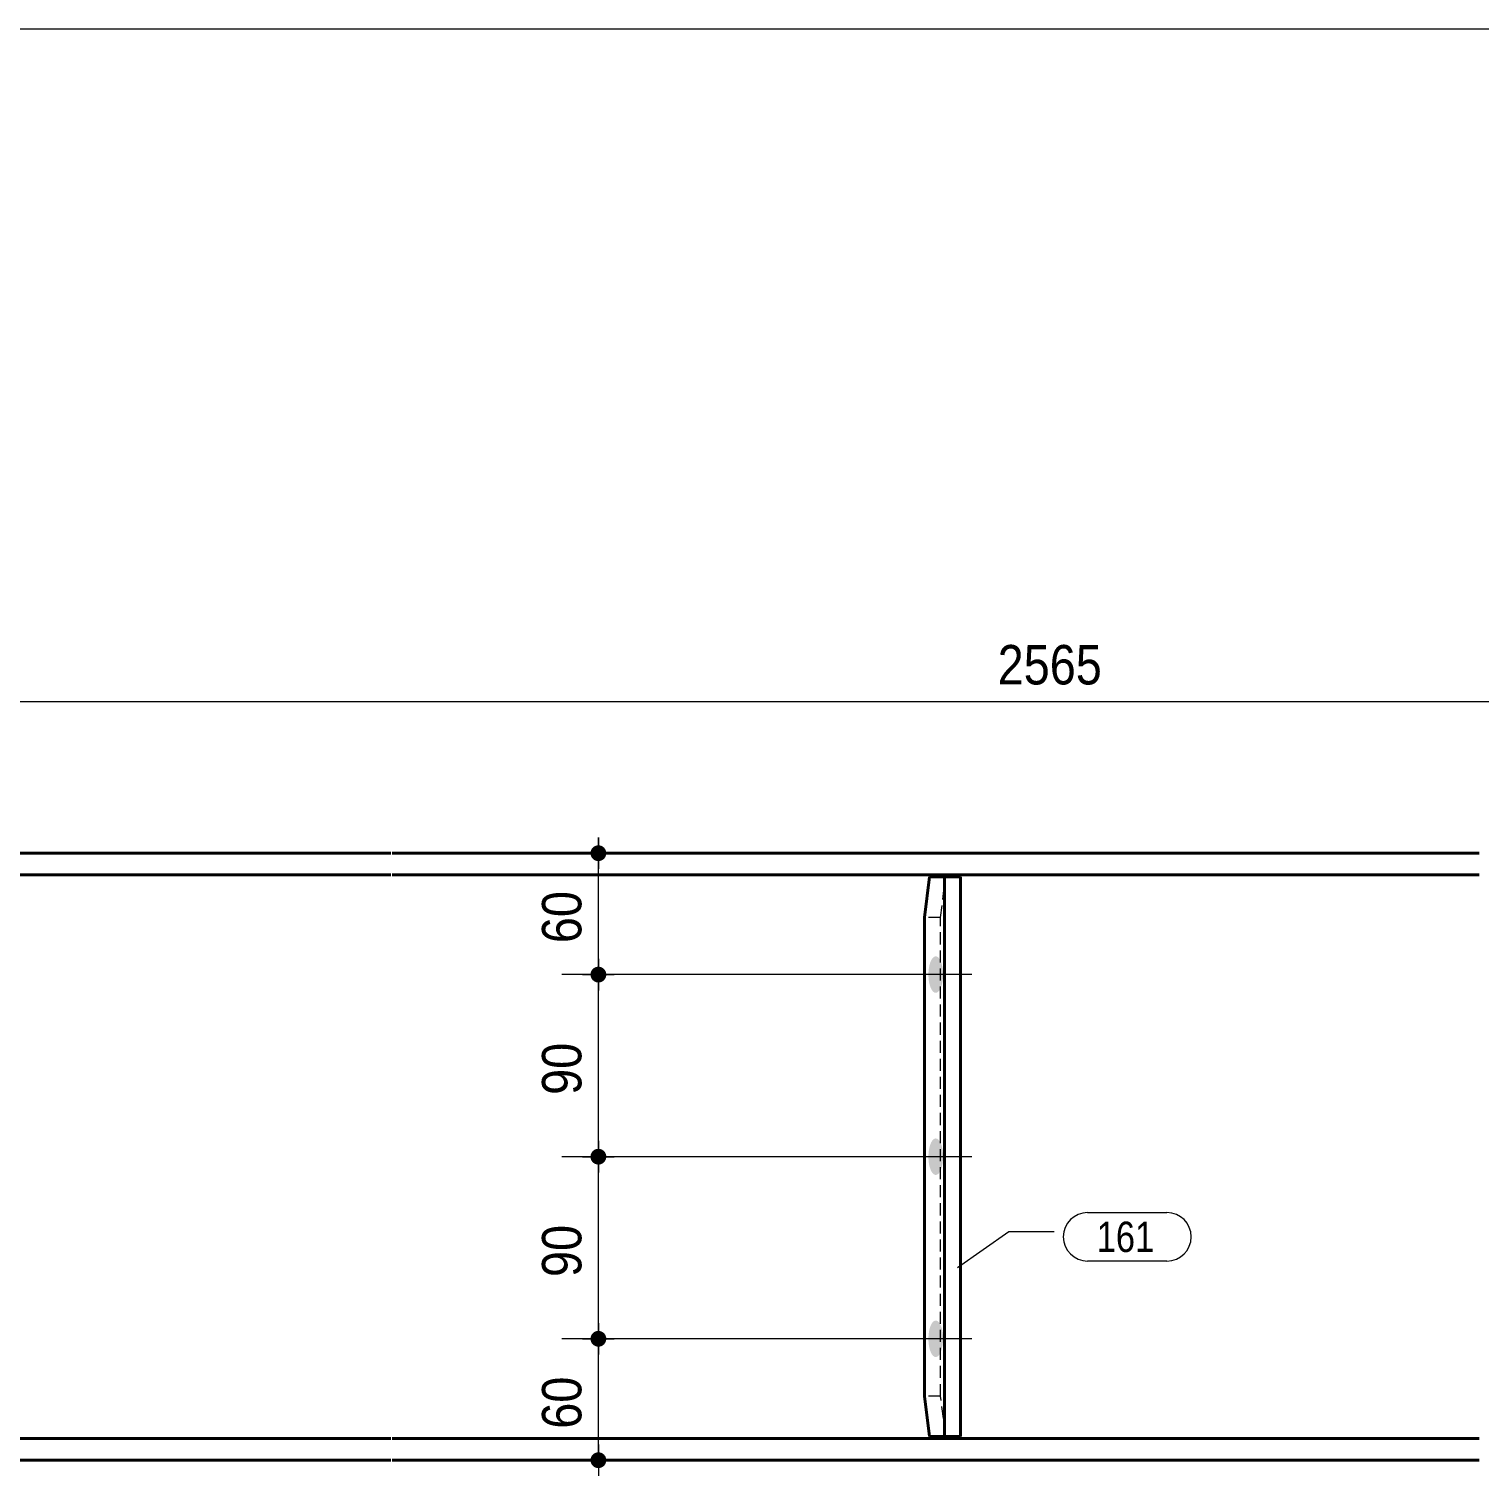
# Model space of a CAD drawing. Header units: millimetres. Extents: x 2 to 410, y 5 to 282.
# Drawn here: x 212.8 to 308.5, y 186.6 to 282 of the extents above; entities that cross this region are included whole.
import ezdxf

# ---------------------------------------------------------------- set-up
doc = ezdxf.new("R2010")
doc.units = ezdxf.units.MM
doc.linetypes.add('CACHE2', pattern=[1.190625, 0.79375, -0.396875])
for name, color, linetype, lineweight in [('Boulon', 7, 'Continuous', 0), ('Cache', 7, 'Continuous', 0), ('Cotation', 7, 'Continuous', 0), ('Feuille dessin', 5, 'Continuous', 0), ('Piece', 2, 'Continuous', 0), ('Repère pièce', 3, 'Continuous', 0)]:
    doc.layers.add(name, color=color, linetype=linetype, lineweight=lineweight)
doc.styles.add('ARIAL', font='ARIAL.TTF')
doc.styles.add('COMIC_SANS_MS', font='COMIC.TTF')

# ---------------------------------------------------------------- blocks, each defined once
blk = doc.blocks.new('*A7')
at = {"layer": 'Boulon'}
for points in [[(273.105, 219.629), (273.103, 219.57), (273.1, 219.512), (273.096, 219.454), (273.091, 219.396), (273.085, 219.34), (273.077, 219.284), (273.069, 219.229), (273.059, 219.175), (273.049, 219.122), (273.037, 219.071), (273.024, 219.021), (273.011, 218.973), (272.996, 218.927), (272.981, 218.882), (272.964, 218.839), (272.947, 218.799), (272.929, 218.76), (272.911, 218.724), (272.891, 218.69), (272.871, 218.659), (272.851, 218.63), (272.83, 218.603), (272.808, 218.579), (272.786, 218.558), (272.764, 218.54), (272.741, 218.524), (272.718, 218.511), (272.694, 218.501), (272.671, 218.494), (272.647, 218.489), (272.624, 218.488), (272.6, 218.489), (272.576, 218.494), (272.553, 218.501), (272.53, 218.511), (272.507, 218.524), (272.484, 218.54), (272.461, 218.558), (272.439, 218.579), (272.418, 218.603), (272.397, 218.63), (272.376, 218.659), (272.356, 218.69), (272.337, 218.724), (272.318, 218.76), (272.3, 218.799), (272.283, 218.839), (272.267, 218.882), (272.251, 218.927), (272.237, 218.973), (272.223, 219.021), (272.21, 219.071), (272.199, 219.122), (272.188, 219.175), (272.179, 219.229), (272.17, 219.284), (272.163, 219.34), (272.156, 219.396), (272.151, 219.454), (272.147, 219.512), (272.144, 219.57), (272.142, 219.629), (272.142, 219.688), (272.142, 219.747), (272.144, 219.806), (272.147, 219.864), (272.151, 219.922), (272.156, 219.98), (272.163, 220.036), (272.17, 220.092), (272.179, 220.147), (272.188, 220.201), (272.199, 220.254), (272.21, 220.305), (272.223, 220.355), (272.237, 220.403), (272.251, 220.449), (272.267, 220.494), (272.283, 220.537), (272.3, 220.577), (272.318, 220.616), (272.337, 220.652), (272.356, 220.686), (272.376, 220.717), (272.397, 220.746), (272.418, 220.773), (272.439, 220.797), (272.461, 220.818), (272.484, 220.836), (272.507, 220.852), (272.53, 220.865), (272.553, 220.875), (272.576, 220.882), (272.6, 220.887), (272.624, 220.888), (272.647, 220.887), (272.671, 220.882), (272.694, 220.875), (272.718, 220.865), (272.741, 220.852), (272.764, 220.836), (272.786, 220.818), (272.808, 220.797), (272.83, 220.773), (272.851, 220.746), (272.871, 220.717), (272.891, 220.686), (272.911, 220.652), (272.929, 220.616), (272.947, 220.577), (272.964, 220.537), (272.981, 220.494), (272.996, 220.449), (273.011, 220.403), (273.024, 220.355), (273.037, 220.305), (273.049, 220.254), (273.059, 220.201), (273.069, 220.147), (273.077, 220.092), (273.085, 220.036), (273.091, 219.98), (273.096, 219.922), (273.1, 219.864), (273.103, 219.806), (273.105, 219.747), (273.105, 219.688)], [(273.105, 207.629), (273.103, 207.57), (273.1, 207.512), (273.096, 207.454), (273.091, 207.396), (273.085, 207.34), (273.077, 207.284), (273.069, 207.229), (273.059, 207.175), (273.049, 207.122), (273.037, 207.071), (273.024, 207.021), (273.011, 206.973), (272.996, 206.927), (272.981, 206.882), (272.964, 206.839), (272.947, 206.799), (272.929, 206.76), (272.911, 206.724), (272.891, 206.69), (272.871, 206.659), (272.851, 206.63), (272.83, 206.603), (272.808, 206.579), (272.786, 206.558), (272.764, 206.54), (272.741, 206.524), (272.718, 206.511), (272.694, 206.501), (272.671, 206.494), (272.647, 206.489), (272.624, 206.488), (272.6, 206.489), (272.576, 206.494), (272.553, 206.501), (272.53, 206.511), (272.507, 206.524), (272.484, 206.54), (272.461, 206.558), (272.439, 206.579), (272.418, 206.603), (272.397, 206.63), (272.376, 206.659), (272.356, 206.69), (272.337, 206.724), (272.318, 206.76), (272.3, 206.799), (272.283, 206.839), (272.267, 206.882), (272.251, 206.927), (272.237, 206.973), (272.223, 207.021), (272.21, 207.071), (272.199, 207.122), (272.188, 207.175), (272.179, 207.229), (272.17, 207.284), (272.163, 207.34), (272.156, 207.396), (272.151, 207.454), (272.147, 207.512), (272.144, 207.57), (272.142, 207.629), (272.142, 207.688), (272.142, 207.747), (272.144, 207.806), (272.147, 207.864), (272.151, 207.922), (272.156, 207.98), (272.163, 208.036), (272.17, 208.092), (272.179, 208.147), (272.188, 208.201), (272.199, 208.254), (272.21, 208.305), (272.223, 208.355), (272.237, 208.403), (272.251, 208.449), (272.267, 208.494), (272.283, 208.537), (272.3, 208.577), (272.318, 208.616), (272.337, 208.652), (272.356, 208.686), (272.376, 208.717), (272.397, 208.746), (272.418, 208.773), (272.439, 208.797), (272.461, 208.818), (272.484, 208.836), (272.507, 208.852), (272.53, 208.865), (272.553, 208.875), (272.576, 208.882), (272.6, 208.887), (272.624, 208.888), (272.647, 208.887), (272.671, 208.882), (272.694, 208.875), (272.718, 208.865), (272.741, 208.852), (272.764, 208.836), (272.786, 208.818), (272.808, 208.797), (272.83, 208.773), (272.851, 208.746), (272.871, 208.717), (272.891, 208.686), (272.911, 208.652), (272.929, 208.616), (272.947, 208.577), (272.964, 208.537), (272.981, 208.494), (272.996, 208.449), (273.011, 208.403), (273.024, 208.355), (273.037, 208.305), (273.049, 208.254), (273.059, 208.201), (273.069, 208.147), (273.077, 208.092), (273.085, 208.036), (273.091, 207.98), (273.096, 207.922), (273.1, 207.864), (273.103, 207.806), (273.105, 207.747), (273.105, 207.688)], [(273.105, 195.629), (273.103, 195.57), (273.1, 195.512), (273.096, 195.454), (273.091, 195.396), (273.085, 195.34), (273.077, 195.284), (273.069, 195.229), (273.059, 195.175), (273.049, 195.122), (273.037, 195.071), (273.024, 195.021), (273.011, 194.973), (272.996, 194.927), (272.981, 194.882), (272.964, 194.839), (272.947, 194.799), (272.929, 194.76), (272.911, 194.724), (272.891, 194.69), (272.871, 194.659), (272.851, 194.63), (272.83, 194.603), (272.808, 194.579), (272.786, 194.558), (272.764, 194.54), (272.741, 194.524), (272.718, 194.511), (272.694, 194.501), (272.671, 194.494), (272.647, 194.489), (272.624, 194.488), (272.6, 194.489), (272.576, 194.494), (272.553, 194.501), (272.53, 194.511), (272.507, 194.524), (272.484, 194.54), (272.461, 194.558), (272.439, 194.579), (272.418, 194.603), (272.397, 194.63), (272.376, 194.659), (272.356, 194.69), (272.337, 194.724), (272.318, 194.76), (272.3, 194.799), (272.283, 194.839), (272.267, 194.882), (272.251, 194.927), (272.237, 194.973), (272.223, 195.021), (272.21, 195.071), (272.199, 195.122), (272.188, 195.175), (272.179, 195.229), (272.17, 195.284), (272.163, 195.34), (272.156, 195.396), (272.151, 195.454), (272.147, 195.512), (272.144, 195.57), (272.142, 195.629), (272.142, 195.688), (272.142, 195.747), (272.144, 195.806), (272.147, 195.864), (272.151, 195.922), (272.156, 195.98), (272.163, 196.036), (272.17, 196.092), (272.179, 196.147), (272.188, 196.201), (272.199, 196.254), (272.21, 196.305), (272.223, 196.355), (272.237, 196.403), (272.251, 196.449), (272.267, 196.494), (272.283, 196.537), (272.3, 196.577), (272.318, 196.616), (272.337, 196.652), (272.356, 196.686), (272.376, 196.717), (272.397, 196.746), (272.418, 196.773), (272.439, 196.797), (272.461, 196.818), (272.484, 196.836), (272.507, 196.852), (272.53, 196.865), (272.553, 196.875), (272.576, 196.882), (272.6, 196.887), (272.624, 196.888), (272.647, 196.887), (272.671, 196.882), (272.694, 196.875), (272.718, 196.865), (272.741, 196.852), (272.764, 196.836), (272.786, 196.818), (272.808, 196.797), (272.83, 196.773), (272.851, 196.746), (272.871, 196.717), (272.891, 196.686), (272.911, 196.652), (272.929, 196.616), (272.947, 196.577), (272.964, 196.537), (272.981, 196.494), (272.996, 196.449), (273.011, 196.403), (273.024, 196.355), (273.037, 196.305), (273.049, 196.254), (273.059, 196.201), (273.069, 196.147), (273.077, 196.092), (273.085, 196.036), (273.091, 195.98), (273.096, 195.922), (273.1, 195.864), (273.103, 195.806), (273.105, 195.747), (273.105, 195.688)]]:
    blk.add_hatch(color=256, dxfattribs=at).paths.add_polyline_path(points, flags=17)
at = {"layer": 'Boulon', "linetype": 'Continuous', "lineweight": 0}
for p, q in [((275.005, 219.688), (267.067, 219.688)), ((275.005, 207.688), (267.067, 207.688)), ((275.005, 195.688), (267.067, 195.688))]:
    blk.add_line(p, q, dxfattribs=at)
blk = doc.blocks.new('*A8')
at = {"layer": 'Piece', "color": 2, "linetype": 'Continuous', "lineweight": 40}
for p, q in [((236.699365, 227.68799), (155.64079, 227.68799)), ((308.452784, 227.68799), (236.799365, 227.68799)), ((236.699365, 226.261323), (179.784447, 226.261323)), ((308.452784, 226.261323), (236.799365, 226.261323)), ((236.699365, 189.114656), (155.64079, 189.114656)), ((308.452784, 189.114656), (236.799365, 189.114656)), ((236.699365, 187.68799), (155.64079, 187.68799)), ((308.452784, 187.68799), (236.799365, 187.68799))]:
    blk.add_line(p, q, dxfattribs=at)
blk = doc.blocks.new('*A9')
at = {"layer": 'Cache', "color": 7, "linetype": 'CACHE2', "lineweight": 20}
for p, q in [((272.212781, 226.12799), (273.201095, 226.127965)), ((272.941716, 223.461297), (273.271274, 226.127963)), ((273.201095, 226.127965), (274.259588, 226.127963)), ((272.941716, 223.461297), (271.883223, 223.461323)), ((272.940945, 191.914629), (272.941716, 223.461297)), ((272.940945, 191.914629), (271.882452, 191.914655)), ((273.270372, 189.247963), (272.940945, 191.914629)), ((273.200193, 189.247964), (272.211879, 189.247989)), ((274.258686, 189.247963), (273.200193, 189.247964))]:
    blk.add_line(p, q, dxfattribs=at)
at = {"layer": 'Piece', "color": 2, "linetype": 'Continuous', "lineweight": 40}
for p, q in [((271.883223, 223.461323), (272.212781, 226.12799)), ((273.201095, 226.12799), (272.212781, 226.12799)), ((273.200193, 189.247989), (273.201095, 226.12799)), ((274.259588, 226.127963), (273.201095, 226.12799)), ((274.259588, 226.127963), (274.258686, 189.247963)), ((271.883223, 223.461323), (271.882452, 191.914655)), ((271.882452, 191.914655), (272.211879, 189.247989)), ((272.211879, 189.247989), (273.200193, 189.247989)), ((274.258686, 189.247963), (273.200193, 189.247989))]:
    blk.add_line(p, q, dxfattribs=at)
blk = doc.blocks.new('*A23')
at = {"layer": 'Feuille dessin', "linetype": 'Continuous', "lineweight": 0}
blk.add_line((405, 282), (5, 282), dxfattribs=at)
blk = doc.blocks.new('*A34')
at = {"layer": 'Cotation', "linetype": 'Continuous', "lineweight": 0}
blk.add_line((201.903, 237.688), (359.22, 237.688), dxfattribs=at)
at = {"layer": 'Cotation', "style": 'ARIAL', "width": 0.85}
blk.add_text('2565', height=2.6, dxfattribs=at).set_placement((276.705, 238.808))
blk = doc.blocks.new('*A44')
at = {"layer": 'Cotation'}
for points in [[(250.359, 195.169), (250.333, 195.17), (250.308, 195.174), (250.283, 195.178), (250.258, 195.184), (250.233, 195.19), (250.209, 195.198), (250.185, 195.208), (250.162, 195.218), (250.139, 195.229), (250.117, 195.242), (250.096, 195.256), (250.075, 195.27), (250.055, 195.286), (250.035, 195.303), (250.017, 195.32), (249.999, 195.339), (249.982, 195.358), (249.967, 195.378), (249.952, 195.399), (249.938, 195.421), (249.926, 195.443), (249.914, 195.466), (249.904, 195.489), (249.895, 195.513), (249.887, 195.537), (249.88, 195.562), (249.874, 195.587), (249.87, 195.612), (249.867, 195.637), (249.865, 195.662), (249.864, 195.688), (249.865, 195.714), (249.867, 195.739), (249.87, 195.764), (249.874, 195.789), (249.88, 195.814), (249.887, 195.839), (249.895, 195.863), (249.904, 195.887), (249.914, 195.91), (249.926, 195.933), (249.938, 195.955), (249.952, 195.977), (249.967, 195.998), (249.982, 196.018), (249.999, 196.037), (250.017, 196.056), (250.035, 196.073), (250.055, 196.09), (250.075, 196.106), (250.096, 196.12), (250.117, 196.134), (250.139, 196.147), (250.162, 196.158), (250.185, 196.168), (250.209, 196.178), (250.233, 196.186), (250.258, 196.192), (250.283, 196.198), (250.308, 196.202), (250.333, 196.205), (250.359, 196.207), (250.384, 196.208), (250.41, 196.207), (250.435, 196.205), (250.461, 196.202), (250.486, 196.198), (250.511, 196.192), (250.535, 196.186), (250.56, 196.178), (250.583, 196.168), (250.607, 196.158), (250.63, 196.147), (250.652, 196.134), (250.673, 196.12), (250.694, 196.106), (250.714, 196.09), (250.734, 196.073), (250.752, 196.056), (250.77, 196.037), (250.786, 196.018), (250.802, 195.998), (250.817, 195.977), (250.83, 195.955), (250.843, 195.933), (250.855, 195.91), (250.865, 195.887), (250.874, 195.863), (250.882, 195.839), (250.889, 195.814), (250.894, 195.789), (250.899, 195.764), (250.902, 195.739), (250.904, 195.714), (250.904, 195.688), (250.904, 195.662), (250.902, 195.637), (250.899, 195.612), (250.894, 195.587), (250.889, 195.562), (250.882, 195.537), (250.874, 195.513), (250.865, 195.489), (250.855, 195.466), (250.843, 195.443), (250.83, 195.421), (250.817, 195.399), (250.802, 195.378), (250.786, 195.358), (250.77, 195.339), (250.752, 195.32), (250.734, 195.303), (250.714, 195.286), (250.694, 195.27), (250.673, 195.256), (250.652, 195.242), (250.63, 195.229), (250.607, 195.218), (250.583, 195.208), (250.56, 195.198), (250.535, 195.19), (250.511, 195.184), (250.486, 195.178), (250.461, 195.174), (250.435, 195.17), (250.41, 195.169), (250.384, 195.168)], [(250.359, 187.169), (250.333, 187.17), (250.308, 187.174), (250.283, 187.178), (250.258, 187.184), (250.233, 187.19), (250.209, 187.198), (250.185, 187.208), (250.162, 187.218), (250.139, 187.229), (250.117, 187.242), (250.096, 187.256), (250.075, 187.27), (250.055, 187.286), (250.035, 187.303), (250.017, 187.32), (249.999, 187.339), (249.982, 187.358), (249.967, 187.378), (249.952, 187.399), (249.938, 187.421), (249.926, 187.443), (249.914, 187.466), (249.904, 187.489), (249.895, 187.513), (249.887, 187.537), (249.88, 187.562), (249.874, 187.587), (249.87, 187.612), (249.867, 187.637), (249.865, 187.662), (249.864, 187.688), (249.865, 187.714), (249.867, 187.739), (249.87, 187.764), (249.874, 187.789), (249.88, 187.814), (249.887, 187.839), (249.895, 187.863), (249.904, 187.887), (249.914, 187.91), (249.926, 187.933), (249.938, 187.955), (249.952, 187.977), (249.967, 187.998), (249.982, 188.018), (249.999, 188.037), (250.017, 188.056), (250.035, 188.073), (250.055, 188.09), (250.075, 188.106), (250.096, 188.12), (250.117, 188.134), (250.139, 188.147), (250.162, 188.158), (250.185, 188.168), (250.209, 188.178), (250.233, 188.186), (250.258, 188.192), (250.283, 188.198), (250.308, 188.202), (250.333, 188.205), (250.359, 188.207), (250.384, 188.208), (250.41, 188.207), (250.435, 188.205), (250.461, 188.202), (250.486, 188.198), (250.511, 188.192), (250.535, 188.186), (250.56, 188.178), (250.583, 188.168), (250.607, 188.158), (250.63, 188.147), (250.652, 188.134), (250.673, 188.12), (250.694, 188.106), (250.714, 188.09), (250.734, 188.073), (250.752, 188.056), (250.77, 188.037), (250.786, 188.018), (250.802, 187.998), (250.817, 187.977), (250.83, 187.955), (250.843, 187.933), (250.855, 187.91), (250.865, 187.887), (250.874, 187.863), (250.882, 187.839), (250.889, 187.814), (250.894, 187.789), (250.899, 187.764), (250.902, 187.739), (250.904, 187.714), (250.904, 187.688), (250.904, 187.662), (250.902, 187.637), (250.899, 187.612), (250.894, 187.587), (250.889, 187.562), (250.882, 187.537), (250.874, 187.513), (250.865, 187.489), (250.855, 187.466), (250.843, 187.443), (250.83, 187.421), (250.817, 187.399), (250.802, 187.378), (250.786, 187.358), (250.77, 187.339), (250.752, 187.32), (250.734, 187.303), (250.714, 187.286), (250.694, 187.27), (250.673, 187.256), (250.652, 187.242), (250.63, 187.229), (250.607, 187.218), (250.583, 187.208), (250.56, 187.198), (250.535, 187.19), (250.511, 187.184), (250.486, 187.178), (250.461, 187.174), (250.435, 187.17), (250.41, 187.169), (250.384, 187.168)]]:
    blk.add_hatch(color=256, dxfattribs=at).paths.add_polyline_path(points, flags=17)
at = {"layer": 'Cotation', "linetype": 'Continuous', "lineweight": 0}
for p, q in [((250.384, 196.728), (250.384, 194.648)), ((250.384, 195.688), (250.384, 196.728)), ((268.375, 195.688), (247.964, 195.688)), ((249.344, 195.688), (251.424, 195.688)), ((250.384, 187.688), (250.384, 195.688)), ((250.384, 188.728), (250.384, 186.648)), ((268.375, 187.688), (247.964, 187.688)), ((249.344, 187.688), (251.424, 187.688)), ((250.384, 187.688), (250.384, 186.648))]:
    blk.add_line(p, q, dxfattribs=at)
at = {"layer": 'Cotation'}
for p in [(250.384, 195.688), (250.384, 187.688)]:
    blk.add_point(p, dxfattribs=at)
at = {"layer": 'Cotation', "style": 'ARIAL', "width": 0.85}
blk.add_text('60', height=2.6, rotation=90.00021, dxfattribs=at).set_placement((249.264, 189.76))
blk = doc.blocks.new('*A45')
at = {"layer": 'Cotation'}
for points in [[(250.359, 207.169), (250.333, 207.17), (250.308, 207.174), (250.283, 207.178), (250.258, 207.184), (250.233, 207.19), (250.209, 207.198), (250.185, 207.208), (250.162, 207.218), (250.139, 207.229), (250.117, 207.242), (250.096, 207.256), (250.075, 207.27), (250.055, 207.286), (250.035, 207.303), (250.017, 207.32), (249.999, 207.339), (249.982, 207.358), (249.967, 207.378), (249.952, 207.399), (249.938, 207.421), (249.926, 207.443), (249.914, 207.466), (249.904, 207.489), (249.895, 207.513), (249.887, 207.537), (249.88, 207.562), (249.874, 207.587), (249.87, 207.612), (249.867, 207.637), (249.865, 207.662), (249.864, 207.688), (249.865, 207.714), (249.867, 207.739), (249.87, 207.764), (249.874, 207.789), (249.88, 207.814), (249.887, 207.839), (249.895, 207.863), (249.904, 207.887), (249.914, 207.91), (249.926, 207.933), (249.938, 207.955), (249.952, 207.977), (249.967, 207.998), (249.982, 208.018), (249.999, 208.037), (250.017, 208.056), (250.035, 208.073), (250.055, 208.09), (250.075, 208.106), (250.096, 208.12), (250.117, 208.134), (250.139, 208.147), (250.162, 208.158), (250.185, 208.168), (250.209, 208.178), (250.233, 208.186), (250.258, 208.192), (250.283, 208.198), (250.308, 208.202), (250.333, 208.205), (250.359, 208.207), (250.384, 208.208), (250.41, 208.207), (250.435, 208.205), (250.461, 208.202), (250.486, 208.198), (250.511, 208.192), (250.535, 208.186), (250.56, 208.178), (250.583, 208.168), (250.607, 208.158), (250.63, 208.147), (250.652, 208.134), (250.673, 208.12), (250.694, 208.106), (250.714, 208.09), (250.734, 208.073), (250.752, 208.056), (250.77, 208.037), (250.786, 208.018), (250.802, 207.998), (250.817, 207.977), (250.83, 207.955), (250.843, 207.933), (250.855, 207.91), (250.865, 207.887), (250.874, 207.863), (250.882, 207.839), (250.889, 207.814), (250.894, 207.789), (250.899, 207.764), (250.902, 207.739), (250.904, 207.714), (250.904, 207.688), (250.904, 207.662), (250.902, 207.637), (250.899, 207.612), (250.894, 207.587), (250.889, 207.562), (250.882, 207.537), (250.874, 207.513), (250.865, 207.489), (250.855, 207.466), (250.843, 207.443), (250.83, 207.421), (250.817, 207.399), (250.802, 207.378), (250.786, 207.358), (250.77, 207.339), (250.752, 207.32), (250.734, 207.303), (250.714, 207.286), (250.694, 207.27), (250.673, 207.256), (250.652, 207.242), (250.63, 207.229), (250.607, 207.218), (250.583, 207.208), (250.56, 207.198), (250.535, 207.19), (250.511, 207.184), (250.486, 207.178), (250.461, 207.174), (250.435, 207.17), (250.41, 207.169), (250.384, 207.168)], [(250.359, 195.169), (250.333, 195.17), (250.308, 195.174), (250.283, 195.178), (250.258, 195.184), (250.233, 195.19), (250.209, 195.198), (250.185, 195.208), (250.162, 195.218), (250.139, 195.229), (250.117, 195.242), (250.096, 195.256), (250.075, 195.27), (250.055, 195.286), (250.035, 195.303), (250.017, 195.32), (249.999, 195.339), (249.982, 195.358), (249.967, 195.378), (249.952, 195.399), (249.938, 195.421), (249.926, 195.443), (249.914, 195.466), (249.904, 195.489), (249.895, 195.513), (249.887, 195.537), (249.88, 195.562), (249.874, 195.587), (249.87, 195.612), (249.867, 195.637), (249.865, 195.662), (249.864, 195.688), (249.865, 195.714), (249.867, 195.739), (249.87, 195.764), (249.874, 195.789), (249.88, 195.814), (249.887, 195.839), (249.895, 195.863), (249.904, 195.887), (249.914, 195.91), (249.926, 195.933), (249.938, 195.955), (249.952, 195.977), (249.967, 195.998), (249.982, 196.018), (249.999, 196.037), (250.017, 196.056), (250.035, 196.073), (250.055, 196.09), (250.075, 196.106), (250.096, 196.12), (250.117, 196.134), (250.139, 196.147), (250.162, 196.158), (250.185, 196.168), (250.209, 196.178), (250.233, 196.186), (250.258, 196.192), (250.283, 196.198), (250.308, 196.202), (250.333, 196.205), (250.359, 196.207), (250.384, 196.208), (250.41, 196.207), (250.435, 196.205), (250.461, 196.202), (250.486, 196.198), (250.511, 196.192), (250.535, 196.186), (250.56, 196.178), (250.583, 196.168), (250.607, 196.158), (250.63, 196.147), (250.652, 196.134), (250.673, 196.12), (250.694, 196.106), (250.714, 196.09), (250.734, 196.073), (250.752, 196.056), (250.77, 196.037), (250.786, 196.018), (250.802, 195.998), (250.817, 195.977), (250.83, 195.955), (250.843, 195.933), (250.855, 195.91), (250.865, 195.887), (250.874, 195.863), (250.882, 195.839), (250.889, 195.814), (250.894, 195.789), (250.899, 195.764), (250.902, 195.739), (250.904, 195.714), (250.904, 195.688), (250.904, 195.662), (250.902, 195.637), (250.899, 195.612), (250.894, 195.587), (250.889, 195.562), (250.882, 195.537), (250.874, 195.513), (250.865, 195.489), (250.855, 195.466), (250.843, 195.443), (250.83, 195.421), (250.817, 195.399), (250.802, 195.378), (250.786, 195.358), (250.77, 195.339), (250.752, 195.32), (250.734, 195.303), (250.714, 195.286), (250.694, 195.27), (250.673, 195.256), (250.652, 195.242), (250.63, 195.229), (250.607, 195.218), (250.583, 195.208), (250.56, 195.198), (250.535, 195.19), (250.511, 195.184), (250.486, 195.178), (250.461, 195.174), (250.435, 195.17), (250.41, 195.169), (250.384, 195.168)]]:
    blk.add_hatch(color=256, dxfattribs=at).paths.add_polyline_path(points, flags=17)
at = {"layer": 'Cotation', "linetype": 'Continuous', "lineweight": 0}
for p, q in [((250.384, 208.728), (250.384, 206.648)), ((250.384, 207.688), (250.384, 208.728)), ((268.375, 207.688), (247.964, 207.688)), ((249.344, 207.688), (251.424, 207.688)), ((250.384, 195.688), (250.384, 207.688)), ((250.384, 196.728), (250.384, 194.648)), ((268.375, 195.688), (247.964, 195.688)), ((249.344, 195.688), (251.424, 195.688)), ((250.384, 195.688), (250.384, 194.648))]:
    blk.add_line(p, q, dxfattribs=at)
at = {"layer": 'Cotation'}
for p in [(250.384, 207.688), (250.384, 195.688)]:
    blk.add_point(p, dxfattribs=at)
at = {"layer": 'Cotation', "style": 'ARIAL', "width": 0.85}
blk.add_text('90', height=2.6, rotation=90.00021, dxfattribs=at).set_placement((249.264, 199.76))
blk = doc.blocks.new('*A46')
at = {"layer": 'Cotation'}
for points in [[(250.359, 219.169), (250.333, 219.17), (250.308, 219.174), (250.283, 219.178), (250.258, 219.184), (250.233, 219.19), (250.209, 219.198), (250.185, 219.208), (250.162, 219.218), (250.139, 219.229), (250.117, 219.242), (250.096, 219.256), (250.075, 219.27), (250.055, 219.286), (250.035, 219.303), (250.017, 219.32), (249.999, 219.339), (249.982, 219.358), (249.967, 219.378), (249.952, 219.399), (249.938, 219.421), (249.926, 219.443), (249.914, 219.466), (249.904, 219.489), (249.895, 219.513), (249.887, 219.537), (249.88, 219.562), (249.874, 219.587), (249.87, 219.612), (249.867, 219.637), (249.865, 219.662), (249.864, 219.688), (249.865, 219.714), (249.867, 219.739), (249.87, 219.764), (249.874, 219.789), (249.88, 219.814), (249.887, 219.839), (249.895, 219.863), (249.904, 219.887), (249.914, 219.91), (249.926, 219.933), (249.938, 219.955), (249.952, 219.977), (249.967, 219.998), (249.982, 220.018), (249.999, 220.037), (250.017, 220.056), (250.035, 220.073), (250.055, 220.09), (250.075, 220.106), (250.096, 220.12), (250.117, 220.134), (250.139, 220.147), (250.162, 220.158), (250.185, 220.168), (250.209, 220.178), (250.233, 220.186), (250.258, 220.192), (250.283, 220.198), (250.308, 220.202), (250.333, 220.205), (250.359, 220.207), (250.384, 220.208), (250.41, 220.207), (250.435, 220.205), (250.461, 220.202), (250.486, 220.198), (250.511, 220.192), (250.535, 220.186), (250.56, 220.178), (250.583, 220.168), (250.607, 220.158), (250.63, 220.147), (250.652, 220.134), (250.673, 220.12), (250.694, 220.106), (250.714, 220.09), (250.734, 220.073), (250.752, 220.056), (250.77, 220.037), (250.786, 220.018), (250.802, 219.998), (250.817, 219.977), (250.83, 219.955), (250.843, 219.933), (250.855, 219.91), (250.865, 219.887), (250.874, 219.863), (250.882, 219.839), (250.889, 219.814), (250.894, 219.789), (250.899, 219.764), (250.902, 219.739), (250.904, 219.714), (250.904, 219.688), (250.904, 219.662), (250.902, 219.637), (250.899, 219.612), (250.894, 219.587), (250.889, 219.562), (250.882, 219.537), (250.874, 219.513), (250.865, 219.489), (250.855, 219.466), (250.843, 219.443), (250.83, 219.421), (250.817, 219.399), (250.802, 219.378), (250.786, 219.358), (250.77, 219.339), (250.752, 219.32), (250.734, 219.303), (250.714, 219.286), (250.694, 219.27), (250.673, 219.256), (250.652, 219.242), (250.63, 219.229), (250.607, 219.218), (250.583, 219.208), (250.56, 219.198), (250.535, 219.19), (250.511, 219.184), (250.486, 219.178), (250.461, 219.174), (250.435, 219.17), (250.41, 219.169), (250.384, 219.168)], [(250.359, 207.169), (250.333, 207.17), (250.308, 207.174), (250.283, 207.178), (250.258, 207.184), (250.233, 207.19), (250.209, 207.198), (250.185, 207.208), (250.162, 207.218), (250.139, 207.229), (250.117, 207.242), (250.096, 207.256), (250.075, 207.27), (250.055, 207.286), (250.035, 207.303), (250.017, 207.32), (249.999, 207.339), (249.982, 207.358), (249.967, 207.378), (249.952, 207.399), (249.938, 207.421), (249.926, 207.443), (249.914, 207.466), (249.904, 207.489), (249.895, 207.513), (249.887, 207.537), (249.88, 207.562), (249.874, 207.587), (249.87, 207.612), (249.867, 207.637), (249.865, 207.662), (249.864, 207.688), (249.865, 207.714), (249.867, 207.739), (249.87, 207.764), (249.874, 207.789), (249.88, 207.814), (249.887, 207.839), (249.895, 207.863), (249.904, 207.887), (249.914, 207.91), (249.926, 207.933), (249.938, 207.955), (249.952, 207.977), (249.967, 207.998), (249.982, 208.018), (249.999, 208.037), (250.017, 208.056), (250.035, 208.073), (250.055, 208.09), (250.075, 208.106), (250.096, 208.12), (250.117, 208.134), (250.139, 208.147), (250.162, 208.158), (250.185, 208.168), (250.209, 208.178), (250.233, 208.186), (250.258, 208.192), (250.283, 208.198), (250.308, 208.202), (250.333, 208.205), (250.359, 208.207), (250.384, 208.208), (250.41, 208.207), (250.435, 208.205), (250.461, 208.202), (250.486, 208.198), (250.511, 208.192), (250.535, 208.186), (250.56, 208.178), (250.583, 208.168), (250.607, 208.158), (250.63, 208.147), (250.652, 208.134), (250.673, 208.12), (250.694, 208.106), (250.714, 208.09), (250.734, 208.073), (250.752, 208.056), (250.77, 208.037), (250.786, 208.018), (250.802, 207.998), (250.817, 207.977), (250.83, 207.955), (250.843, 207.933), (250.855, 207.91), (250.865, 207.887), (250.874, 207.863), (250.882, 207.839), (250.889, 207.814), (250.894, 207.789), (250.899, 207.764), (250.902, 207.739), (250.904, 207.714), (250.904, 207.688), (250.904, 207.662), (250.902, 207.637), (250.899, 207.612), (250.894, 207.587), (250.889, 207.562), (250.882, 207.537), (250.874, 207.513), (250.865, 207.489), (250.855, 207.466), (250.843, 207.443), (250.83, 207.421), (250.817, 207.399), (250.802, 207.378), (250.786, 207.358), (250.77, 207.339), (250.752, 207.32), (250.734, 207.303), (250.714, 207.286), (250.694, 207.27), (250.673, 207.256), (250.652, 207.242), (250.63, 207.229), (250.607, 207.218), (250.583, 207.208), (250.56, 207.198), (250.535, 207.19), (250.511, 207.184), (250.486, 207.178), (250.461, 207.174), (250.435, 207.17), (250.41, 207.169), (250.384, 207.168)]]:
    blk.add_hatch(color=256, dxfattribs=at).paths.add_polyline_path(points, flags=17)
at = {"layer": 'Cotation', "linetype": 'Continuous', "lineweight": 0}
for p, q in [((250.384, 220.728), (250.384, 218.648)), ((250.384, 219.688), (250.384, 220.728)), ((268.375, 219.688), (247.964, 219.688)), ((249.344, 219.688), (251.424, 219.688)), ((250.384, 207.688), (250.384, 219.688)), ((250.384, 208.728), (250.384, 206.648)), ((268.375, 207.688), (247.964, 207.688)), ((249.344, 207.688), (251.424, 207.688)), ((250.384, 207.688), (250.384, 206.648))]:
    blk.add_line(p, q, dxfattribs=at)
at = {"layer": 'Cotation'}
for p in [(250.384, 219.688), (250.384, 207.688)]:
    blk.add_point(p, dxfattribs=at)
at = {"layer": 'Cotation', "style": 'ARIAL', "width": 0.85}
blk.add_text('90', height=2.6, rotation=90.00021, dxfattribs=at).set_placement((249.264, 211.76))
blk = doc.blocks.new('*A47')
at = {"layer": 'Cotation'}
for points in [[(250.359, 227.169), (250.333, 227.17), (250.308, 227.174), (250.283, 227.178), (250.258, 227.184), (250.233, 227.19), (250.209, 227.198), (250.185, 227.208), (250.162, 227.218), (250.139, 227.229), (250.117, 227.242), (250.096, 227.256), (250.075, 227.27), (250.055, 227.286), (250.035, 227.303), (250.017, 227.32), (249.999, 227.339), (249.982, 227.358), (249.967, 227.378), (249.952, 227.399), (249.938, 227.421), (249.926, 227.443), (249.914, 227.466), (249.904, 227.489), (249.895, 227.513), (249.887, 227.537), (249.88, 227.562), (249.874, 227.587), (249.87, 227.612), (249.867, 227.637), (249.865, 227.662), (249.864, 227.688), (249.865, 227.714), (249.867, 227.739), (249.87, 227.764), (249.874, 227.789), (249.88, 227.814), (249.887, 227.839), (249.895, 227.863), (249.904, 227.887), (249.914, 227.91), (249.926, 227.933), (249.938, 227.955), (249.952, 227.977), (249.967, 227.998), (249.982, 228.018), (249.999, 228.037), (250.017, 228.056), (250.035, 228.073), (250.055, 228.09), (250.075, 228.106), (250.096, 228.12), (250.117, 228.134), (250.139, 228.147), (250.162, 228.158), (250.185, 228.168), (250.209, 228.178), (250.233, 228.186), (250.258, 228.192), (250.283, 228.198), (250.308, 228.202), (250.333, 228.205), (250.359, 228.207), (250.384, 228.208), (250.41, 228.207), (250.435, 228.205), (250.461, 228.202), (250.486, 228.198), (250.511, 228.192), (250.535, 228.186), (250.56, 228.178), (250.583, 228.168), (250.607, 228.158), (250.63, 228.147), (250.652, 228.134), (250.673, 228.12), (250.694, 228.106), (250.714, 228.09), (250.734, 228.073), (250.752, 228.056), (250.77, 228.037), (250.786, 228.018), (250.802, 227.998), (250.817, 227.977), (250.83, 227.955), (250.843, 227.933), (250.855, 227.91), (250.865, 227.887), (250.874, 227.863), (250.882, 227.839), (250.889, 227.814), (250.894, 227.789), (250.899, 227.764), (250.902, 227.739), (250.904, 227.714), (250.904, 227.688), (250.904, 227.662), (250.902, 227.637), (250.899, 227.612), (250.894, 227.587), (250.889, 227.562), (250.882, 227.537), (250.874, 227.513), (250.865, 227.489), (250.855, 227.466), (250.843, 227.443), (250.83, 227.421), (250.817, 227.399), (250.802, 227.378), (250.786, 227.358), (250.77, 227.339), (250.752, 227.32), (250.734, 227.303), (250.714, 227.286), (250.694, 227.27), (250.673, 227.256), (250.652, 227.242), (250.63, 227.229), (250.607, 227.218), (250.583, 227.208), (250.56, 227.198), (250.535, 227.19), (250.511, 227.184), (250.486, 227.178), (250.461, 227.174), (250.435, 227.17), (250.41, 227.169), (250.384, 227.168)], [(250.359, 219.169), (250.333, 219.17), (250.308, 219.174), (250.283, 219.178), (250.258, 219.184), (250.233, 219.19), (250.209, 219.198), (250.185, 219.208), (250.162, 219.218), (250.139, 219.229), (250.117, 219.242), (250.096, 219.256), (250.075, 219.27), (250.055, 219.286), (250.035, 219.303), (250.017, 219.32), (249.999, 219.339), (249.982, 219.358), (249.967, 219.378), (249.952, 219.399), (249.938, 219.421), (249.926, 219.443), (249.914, 219.466), (249.904, 219.489), (249.895, 219.513), (249.887, 219.537), (249.88, 219.562), (249.874, 219.587), (249.87, 219.612), (249.867, 219.637), (249.865, 219.662), (249.864, 219.688), (249.865, 219.714), (249.867, 219.739), (249.87, 219.764), (249.874, 219.789), (249.88, 219.814), (249.887, 219.839), (249.895, 219.863), (249.904, 219.887), (249.914, 219.91), (249.926, 219.933), (249.938, 219.955), (249.952, 219.977), (249.967, 219.998), (249.982, 220.018), (249.999, 220.037), (250.017, 220.056), (250.035, 220.073), (250.055, 220.09), (250.075, 220.106), (250.096, 220.12), (250.117, 220.134), (250.139, 220.147), (250.162, 220.158), (250.185, 220.168), (250.209, 220.178), (250.233, 220.186), (250.258, 220.192), (250.283, 220.198), (250.308, 220.202), (250.333, 220.205), (250.359, 220.207), (250.384, 220.208), (250.41, 220.207), (250.435, 220.205), (250.461, 220.202), (250.486, 220.198), (250.511, 220.192), (250.535, 220.186), (250.56, 220.178), (250.583, 220.168), (250.607, 220.158), (250.63, 220.147), (250.652, 220.134), (250.673, 220.12), (250.694, 220.106), (250.714, 220.09), (250.734, 220.073), (250.752, 220.056), (250.77, 220.037), (250.786, 220.018), (250.802, 219.998), (250.817, 219.977), (250.83, 219.955), (250.843, 219.933), (250.855, 219.91), (250.865, 219.887), (250.874, 219.863), (250.882, 219.839), (250.889, 219.814), (250.894, 219.789), (250.899, 219.764), (250.902, 219.739), (250.904, 219.714), (250.904, 219.688), (250.904, 219.662), (250.902, 219.637), (250.899, 219.612), (250.894, 219.587), (250.889, 219.562), (250.882, 219.537), (250.874, 219.513), (250.865, 219.489), (250.855, 219.466), (250.843, 219.443), (250.83, 219.421), (250.817, 219.399), (250.802, 219.378), (250.786, 219.358), (250.77, 219.339), (250.752, 219.32), (250.734, 219.303), (250.714, 219.286), (250.694, 219.27), (250.673, 219.256), (250.652, 219.242), (250.63, 219.229), (250.607, 219.218), (250.583, 219.208), (250.56, 219.198), (250.535, 219.19), (250.511, 219.184), (250.486, 219.178), (250.461, 219.174), (250.435, 219.17), (250.41, 219.169), (250.384, 219.168)]]:
    blk.add_hatch(color=256, dxfattribs=at).paths.add_polyline_path(points, flags=17)
at = {"layer": 'Cotation', "linetype": 'Continuous', "lineweight": 0}
for p, q in [((250.384, 228.728), (250.384, 226.648)), ((250.384, 227.688), (250.384, 228.728)), ((268.375, 227.688), (247.964, 227.688)), ((249.344, 227.688), (251.424, 227.688)), ((250.384, 219.688), (250.384, 227.688)), ((250.384, 220.728), (250.384, 218.648)), ((268.375, 219.688), (247.964, 219.688)), ((249.344, 219.688), (251.424, 219.688)), ((250.384, 219.688), (250.384, 218.648))]:
    blk.add_line(p, q, dxfattribs=at)
at = {"layer": 'Cotation'}
for p in [(250.384, 227.688), (250.384, 219.688)]:
    blk.add_point(p, dxfattribs=at)
at = {"layer": 'Cotation', "style": 'ARIAL', "width": 0.85}
blk.add_text('60', height=2.6, rotation=90.00021, dxfattribs=at).set_placement((249.264, 221.76))
blk = doc.blocks.new('*A49')
at = {"layer": 'Repère pièce', "linetype": 'Continuous', "lineweight": 0}
for p, q in [((282.634123, 204.007176), (287.862443, 204.007176)), ((274.055184, 200.385842), (277.434123, 202.757176)), ((277.434123, 202.757176), (280.434123, 202.757176)), ((287.862443, 200.807176), (282.634123, 200.807176))]:
    blk.add_line(p, q, dxfattribs=at)
for centre, start, end in [((282.634123, 202.407176), 90, 270), ((287.862443, 202.407176), 270, 90)]:
    blk.add_arc(centre, 1.6, start, end, dxfattribs=at)
at = {"layer": 'Repère pièce', "style": 'COMIC_SANS_MS', "width": 0.85}
blk.add_text('161', height=2, dxfattribs=at).set_placement((283.234123, 201.407176))

msp = doc.modelspace()

# ---------------------------------------------------------------- block references
at = {"lineweight": 0}
for name in ['*A23', '*A34', '*A47', '*A8', '*A9', '*A46', '*A7', '*A45', '*A49', '*A44']:
    msp.add_blockref(name, (0, 0), dxfattribs=at)

doc.saveas('drawing.dxf')
